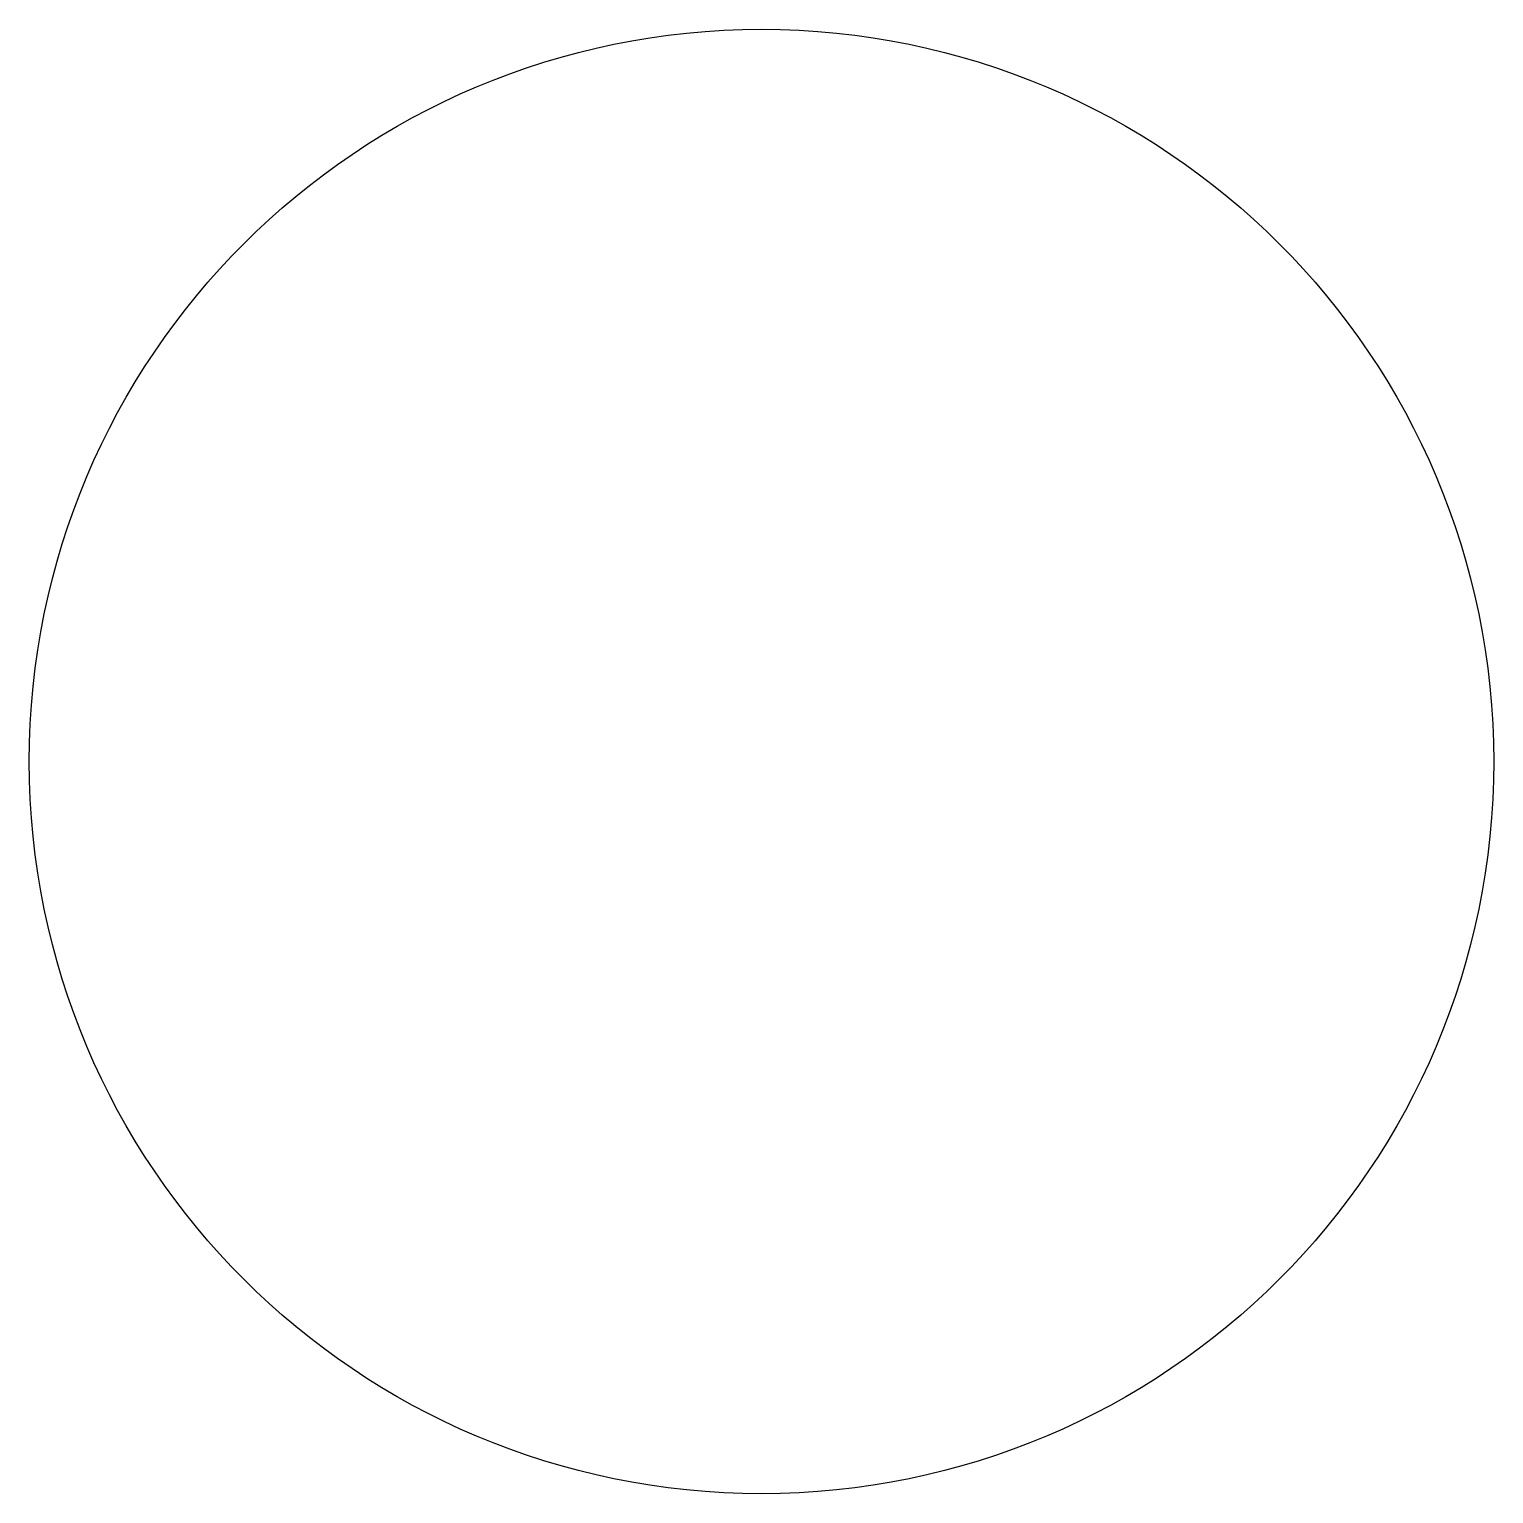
# Model space of a CAD drawing. Header units: inches. Extents: x -2.43 to 2.43, y -2.43 to 2.43.
import ezdxf

# ---------------------------------------------------------------- set-up
doc = ezdxf.new("R2010")
doc.units = ezdxf.units.IN

msp = doc.modelspace()

# ---------------------------------------------------------------- linework, layer by layer
msp.add_circle((0, 0), 2.43)

doc.saveas('drawing.dxf')
